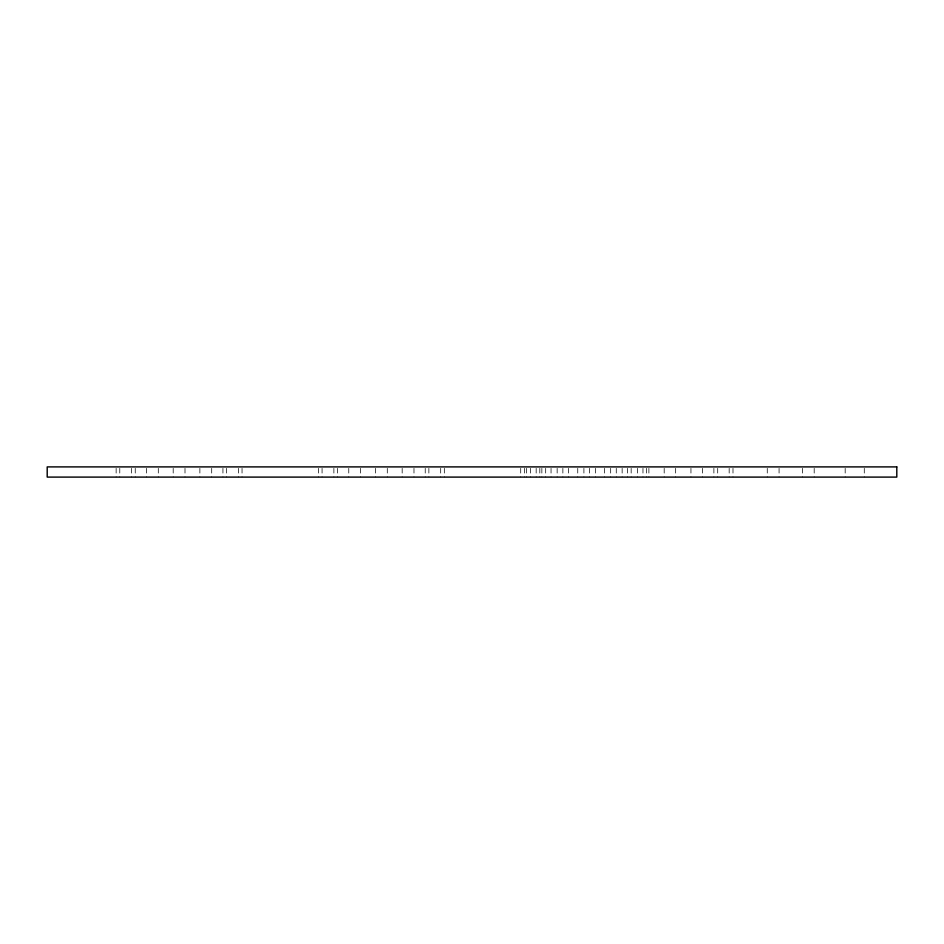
<?xml version="1.0" encoding="UTF-8"?>
<svg xmlns="http://www.w3.org/2000/svg" width="944" height="944" viewBox="0 0 944 944"><rect width="100%" height="100%" fill="white"/><g stroke="black" fill="none" stroke-linecap="round" stroke-linejoin="round"><path stroke-width="0.71" stroke-dasharray="4.72 3.54" d="M864.279 468.354L864.279 477.098M845.175 468.354L845.175 477.098M814.188 468.354L814.188 477.098M802.376 468.354L802.376 477.098M779.071 468.354L779.071 477.098M767.26 468.354L767.26 477.098M732.992 468.354L732.992 477.098M729.169 468.354L729.169 477.098M717.7 468.354L717.7 477.098M713.888 468.354L713.888 477.098M702.419 468.354L702.419 477.098M690.949 468.354L690.949 477.098M675.656 468.354L675.656 477.098M664.187 468.354L664.187 477.098M648.894 468.354L648.894 477.098M646.616 468.354L646.616 477.098M642.97 468.354L642.97 477.098M637.424 468.354L637.424 477.098M631.158 468.354L631.158 477.098M627.512 468.354L627.512 477.098M622.143 468.354L622.143 477.098M616.267 468.354L616.267 477.098M610.674 468.354L610.674 477.098M604.455 468.354L604.455 477.098M595.381 468.354L595.381 477.098M589.563 468.354L589.563 477.098M583.911 468.354L583.911 477.098M577.752 468.354L577.752 477.098M568.618 468.354L568.618 477.098M562.872 468.354L562.872 477.098M557.149 468.354L557.149 477.098M551.048 468.354L551.048 477.098M545.679 468.354L545.679 477.098M541.856 468.354L541.856 477.098M539.815 468.354L539.815 477.098M536.168 468.354L536.168 477.098M530.386 468.354L530.386 477.098M526.575 468.354L526.575 477.098M524.357 468.354L524.357 477.098M520.71 468.354L520.71 477.098M444.329 468.354L444.329 477.098M440.683 468.354L440.683 477.098M428.871 468.354L428.871 477.098M425.225 468.354L425.225 477.098M413.979 468.354L413.979 477.098M402.168 468.354L402.168 477.098M387.288 468.354L387.288 477.098M375.464 468.354L375.464 477.098M360.584 468.354L360.584 477.098M348.773 468.354L348.773 477.098M337.527 468.354L337.527 477.098M333.881 468.354L333.881 477.098M322.069 468.354L322.069 477.098M318.423 468.354L318.423 477.098M242.042 468.354L242.042 477.098M238.395 468.354L238.395 477.098M226.584 468.354L226.584 477.098M222.937 468.354L222.937 477.098M211.704 468.354L211.704 477.098M199.88 468.354L199.88 477.098M185 468.354L185 477.098M173.189 468.354L173.189 477.098M158.297 468.354L158.297 477.098M146.485 468.354L146.485 477.098M135.24 468.354L135.24 477.098M131.594 468.354L131.594 477.098M119.782 468.354L119.782 477.098M116.136 468.354L116.136 477.098"/><path stroke-width="1.42" d="M896.8 466.902L47.2 466.902L47.2 477.098L896.8 477.098L896.8 466.902"/></g></svg>
